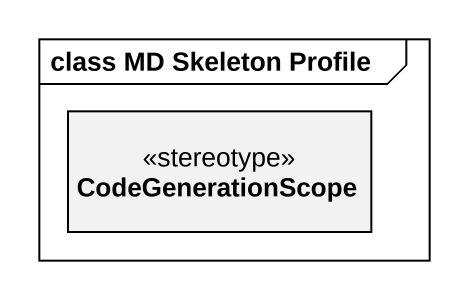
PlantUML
@startuml
mainframe class MD Skeleton Profile
hide circle
hide empty members
class CodeGenerationScope <<stereotype>>
@enduml
